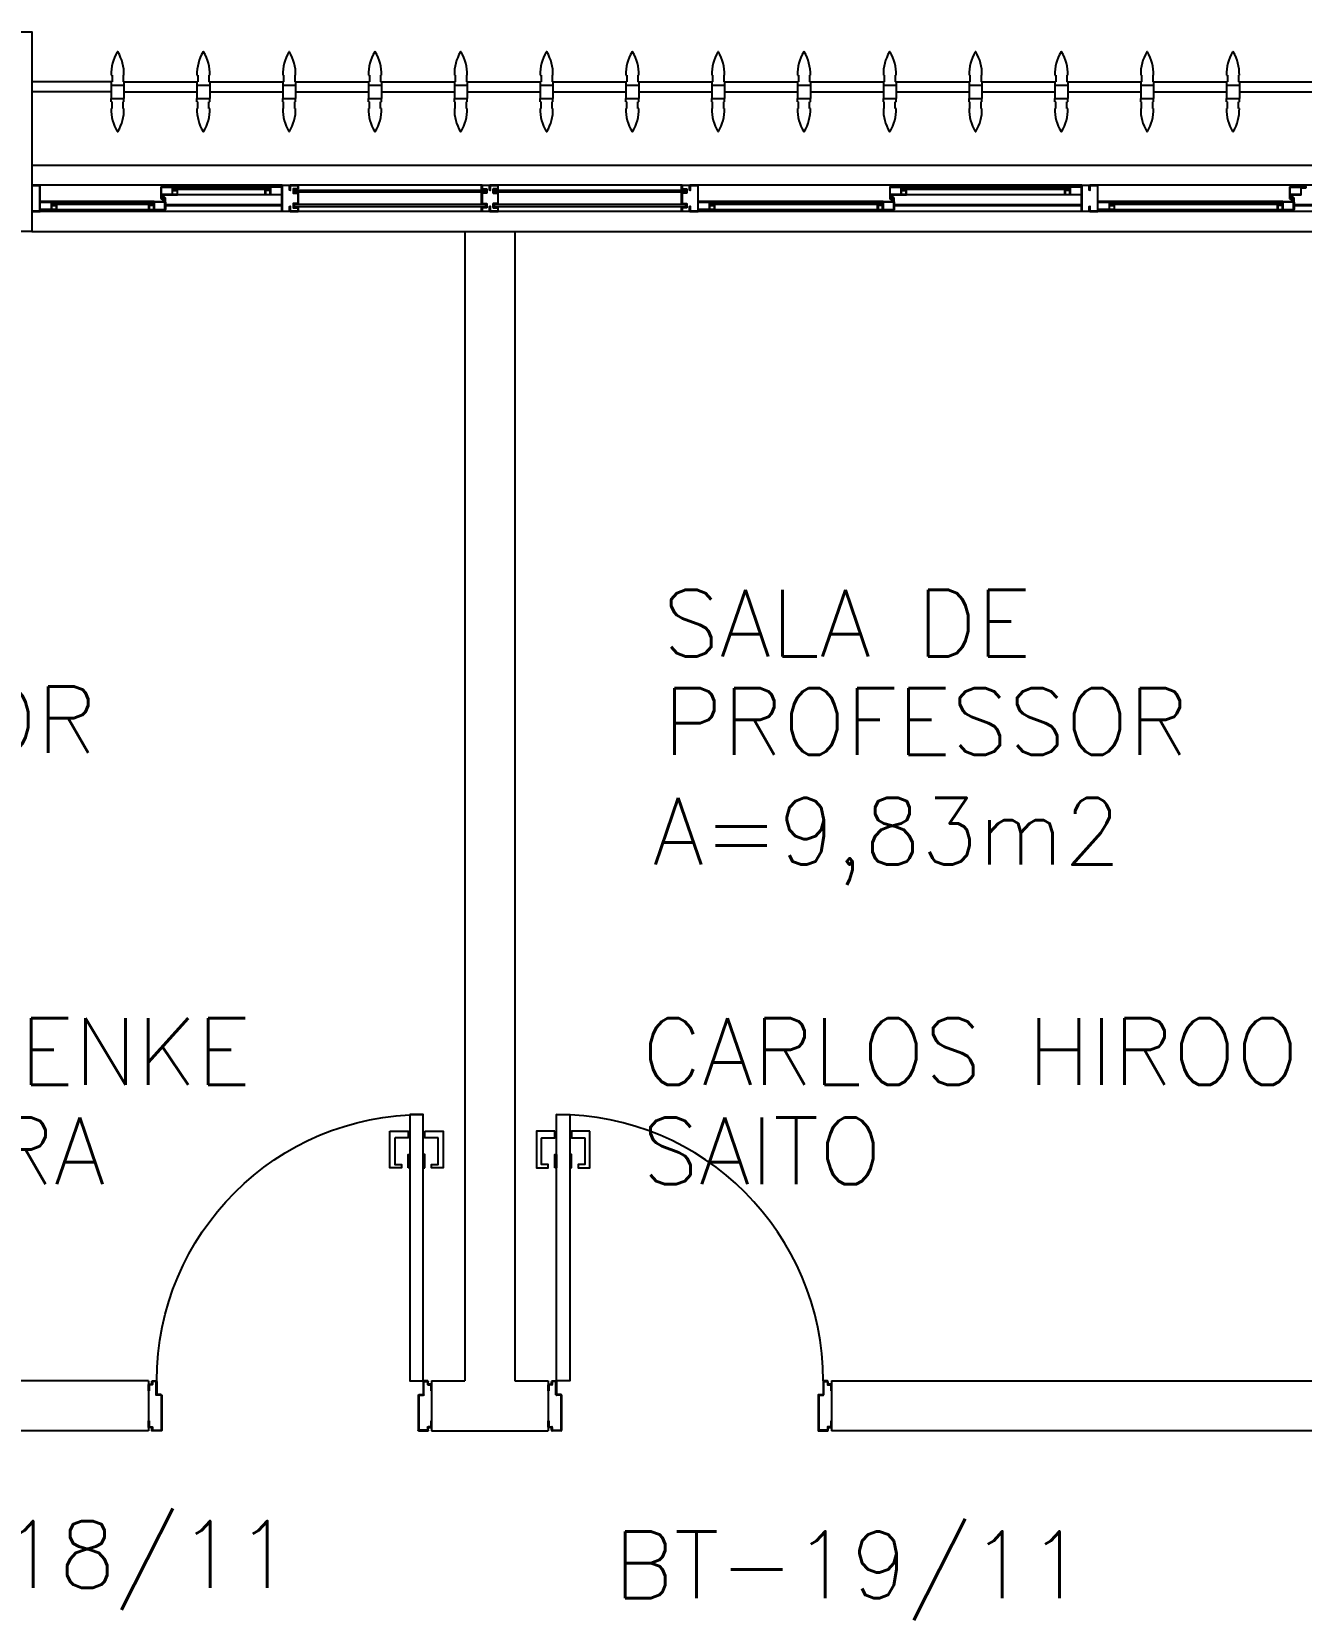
# Model space of a CAD drawing. Header units: millimetres. Extents: x 2128 to 2646, y 1972 to 2207.
# Drawn here: x 2390.661 to 2394.471, y 2021.197 to 2025.965 of the extents above; entities that cross this region are included whole.
import ezdxf

# ---------------------------------------------------------------- set-up
doc = ezdxf.new("R2010")
doc.units = ezdxf.units.MM
for name, color, linetype in [('AR-ALV', 2, 'Continuous'), ('AR-ESQ', 1, 'Continuous'), ('AR-ESTC', 3, 'Continuous'), ('AR-PEITORIL', 1, 'Continuous'), ('AR-PORTA', 1, 'Continuous'), ('BR-PAINEL', 1, 'Continuous'), ('BR-SUPORTE', 1, 'Continuous'), ('DT-ESQ-BAGUETE-C', 1, 'Continuous'), ('DT-ESQ-BAGUETE-V', 1, 'Continuous'), ('DT-ESQ-CHAPA DOBRADA-V', 1, 'Continuous'), ('DT-ESQ-MARCO-V', 1, 'Continuous'), ('DT-ESQ-PERFIL CADEIRA-C', 2, 'Continuous'), ('DT-ESQ-PERFIL CADEIRA-V', 2, 'Continuous'), ('DT-ESQ-PERFIL U SIMPLES-C', 2, 'Continuous'), ('DT-ESQ-PERFIL U-C', 2, 'Continuous'), ('DT-ESQ-PERFIL U-V', 1, 'Continuous'), ('DT-ESQ-VIDRO-C', 2, 'Continuous'), ('DT-ESQ-VIDRO-V', 71, 'Continuous'), ('DT-TXTMOD', 1, 'Continuous'), ('ENDEREÇO', 2, 'Continuous'), ('maçaneta', 1, 'Continuous'), ('mov', 1, 'Continuous'), ('PM-PERFIL U-C', 2, 'Continuous'), ('pm1', 2, 'Continuous'), ('TEXTO', 2, 'Continuous'), ('Área', 2, 'Continuous')]:
    doc.layers.add(name, color=color, linetype=linetype)
doc.styles.add('S10', font='simplex.shx', dxfattribs={"height": 0.1})
doc.styles.add('UNB-100', font='simplex.shx', dxfattribs={"height": 0.2})
doc.styles.add('UNB1-100', font='simplex.shx', dxfattribs={"height": 0.2})

# ---------------------------------------------------------------- blocks, each defined once
blk = doc.blocks.new('EF35-P')
at = {"layer": 'DT-ESQ-BAGUETE-C', "ltscale": 0.1}
for points in [[(1.41, -0.08), (1.3965, -0.08), (1.3965, -0.0785), (1.4095, -0.0785, 0.414214), (1.41, -0.078), (1.41, -0.067, 0.414214), (1.4095, -0.0665), (1.3965, -0.0665), (1.3965, -0.065), (1.41, -0.065, -0.414214), (1.4115, -0.0665), (1.4115, -0.0785, -0.414214)], [(1.9015, -0.08), (1.915, -0.08), (1.915, -0.0785), (1.902, -0.0785, -0.414214), (1.9015, -0.078), (1.9015, -0.067, -0.414214), (1.902, -0.0665), (1.915, -0.0665), (1.915, -0.065), (1.9015, -0.065, 0.414214), (1.9, -0.0665), (1.9, -0.0785, 0.414214)], [(2.61, -0.08), (2.5965, -0.08), (2.5965, -0.0785), (2.6095, -0.0785, 0.414214), (2.61, -0.078), (2.61, -0.067, 0.414214), (2.6095, -0.0665), (2.5965, -0.0665), (2.5965, -0.065), (2.61, -0.065, -0.414214), (2.6115, -0.0665), (2.6115, -0.0785, -0.414214)], [(3.1015, -0.08), (3.115, -0.08), (3.115, -0.0785), (3.102, -0.0785, -0.414214), (3.1015, -0.078), (3.1015, -0.067, -0.414214), (3.102, -0.0665), (3.115, -0.0665), (3.115, -0.065), (3.1015, -0.065, 0.414214), (3.1, -0.0665), (3.1, -0.0785, 0.414214)], [(4.7975, -0.08), (4.784, -0.08), (4.784, -0.0785), (4.797, -0.0785, 0.414214), (4.7975, -0.078), (4.7975, -0.067, 0.414214), (4.797, -0.0665), (4.784, -0.0665), (4.784, -0.065), (4.7975, -0.065, -0.414214), (4.799, -0.0665), (4.799, -0.0785, -0.414214)], [(5.0765, -0.08), (5.09, -0.08), (5.09, -0.0785), (5.077, -0.0785, -0.414214), (5.0765, -0.078), (5.0765, -0.067, -0.414214), (5.077, -0.0665), (5.09, -0.0665), (5.09, -0.065), (5.0765, -0.065, 0.414214), (5.075, -0.0665), (5.075, -0.0785, 0.414214)], [(2.0485, -0.125), (2.035, -0.125), (2.035, -0.1235), (2.048, -0.1235, 0.414214), (2.0485, -0.123), (2.0485, -0.112, 0.414214), (2.048, -0.1115), (2.035, -0.1115), (2.035, -0.11), (2.0485, -0.11, -0.414214), (2.05, -0.1115), (2.05, -0.1235, -0.414214)], [(2.5265, -0.125), (2.54, -0.125), (2.54, -0.1235), (2.527, -0.1235, -0.414214), (2.5265, -0.123), (2.5265, -0.112, -0.414214), (2.527, -0.1115), (2.54, -0.1115), (2.54, -0.11), (2.5265, -0.11, 0.414214), (2.525, -0.1115), (2.525, -0.1235, 0.414214)], [(4.4485, -0.125), (4.435, -0.125), (4.435, -0.1235), (4.448, -0.1235, 0.414214), (4.4485, -0.123), (4.4485, -0.112, 0.414214), (4.448, -0.1115), (4.435, -0.1115), (4.435, -0.11), (4.4485, -0.11, -0.414214), (4.45, -0.1115), (4.45, -0.1235, -0.414214)], [(4.714, -0.125), (4.7275, -0.125), (4.7275, -0.1235), (4.7145, -0.1235, -0.414214), (4.714, -0.123), (4.714, -0.112, -0.414214), (4.7145, -0.1115), (4.7275, -0.1115), (4.7275, -0.11), (4.714, -0.11, 0.414214), (4.7125, -0.1115), (4.7125, -0.1235, 0.414214)]]:
    blk.add_lwpolyline(points, format="xyb", close=True, dxfattribs=at)
at = {"layer": 'DT-ESQ-BAGUETE-V', "ltscale": 0.1}
for p, q in [((1.41, -0.065), (1.9015, -0.065)), ((2.61, -0.065), (3.1015, -0.065)), ((4.7975, -0.065), (5.0765, -0.065)), ((2.0485, -0.11), (2.5265, -0.11)), ((4.4485, -0.11), (4.714, -0.11))]:
    blk.add_line(p, q, dxfattribs=at)
at = {"layer": 'DT-ESQ-CHAPA DOBRADA-V', "ltscale": 0.1}
for p, q in [((0.8, -0.077), (1.3615, -0.077)), ((0.8, -0.08), (1.3615, -0.08)), ((2, -0.077), (2.5615, -0.077)), ((2, -0.08), (2.5615, -0.08)), ((4.4, -0.077), (4.749, -0.077)), ((4.4, -0.08), (4.749, -0.08))]:
    blk.add_line(p, q, dxfattribs=at)
at = {"layer": 'DT-ESQ-MARCO-V', "ltscale": 0.1}
for p, q in [((3.1985, -0.06), (3.7515, -0.06)), ((3.7985, -0.06), (4.3515, -0.06)), ((3.1985, -0.14), (3.7515, -0.14)), ((3.7985, -0.14), (4.3515, -0.14))]:
    blk.add_line(p, q, dxfattribs=at)
at = {"layer": 'DT-ESQ-PERFIL CADEIRA-C', "ltscale": 0.1}
for p, q in [((1.3635, -0.0885), (1.41, -0.0885)), ((1.95, -0.0885), (1.9015, -0.0885)), ((2.5635, -0.0885), (2.61, -0.0885)), ((3.15, -0.0885), (3.1015, -0.0885)), ((4.751, -0.0885), (4.7975, -0.0885)), ((5.125, -0.0885), (5.0765, -0.0885)), ((1.373, -0.1335), (1.3265, -0.1335)), ((2, -0.1335), (2.0485, -0.1335)), ((2.573, -0.1335), (2.5265, -0.1335)), ((4.4, -0.1335), (4.4485, -0.1335)), ((4.7605, -0.1335), (4.714, -0.1335))]:
    blk.add_line(p, q, dxfattribs=at)
for points in [[(1.41, -0.087, -1), (1.41, -0.09), (1.3635, -0.09, -0.414214), (1.3615, -0.088), (1.3615, -0.067, -0.414214), (1.3635, -0.065), (1.395, -0.065, -0.414214), (1.3965, -0.0665), (1.3965, -0.087)], [(1.3965, -0.0885, -0.198913), (1.3954, -0.0881, -0.198913), (1.395, -0.087), (1.395, -0.067, 0.414214), (1.3945, -0.0665), (1.3635, -0.0665, 0.414214), (1.363, -0.067), (1.363, -0.088, 0.414214), (1.3635, -0.0885)], [(1.9015, -0.09), (1.95, -0.09), (1.95, -0.0885), (1.915, -0.0885, 0.198912), (1.9161, -0.0881, 0.198913), (1.9165, -0.087), (1.9165, -0.067, -0.414214), (1.917, -0.0665), (1.95, -0.0665), (1.95, -0.065), (1.9165, -0.065, 0.414214), (1.915, -0.0665), (1.915, -0.0785), (1.915, -0.08), (1.915, -0.087), (1.9015, -0.087, 1)], [(2.61, -0.087, -1), (2.61, -0.09), (2.5635, -0.09, -0.414214), (2.5615, -0.088), (2.5615, -0.067, -0.414214), (2.5635, -0.065), (2.595, -0.065, -0.414214), (2.5965, -0.0665), (2.5965, -0.087)], [(2.5965, -0.0885, -0.198913), (2.5954, -0.0881, -0.198913), (2.595, -0.087), (2.595, -0.067, 0.414214), (2.5945, -0.0665), (2.5635, -0.0665, 0.414214), (2.563, -0.067), (2.563, -0.088, 0.414214), (2.5635, -0.0885)], [(3.1015, -0.09), (3.15, -0.09), (3.15, -0.0885), (3.115, -0.0885, 0.198912), (3.1161, -0.0881, 0.198913), (3.1165, -0.087), (3.1165, -0.067, -0.414214), (3.117, -0.0665), (3.15, -0.0665), (3.15, -0.065), (3.1165, -0.065, 0.414214), (3.115, -0.0665), (3.115, -0.0785), (3.115, -0.08), (3.115, -0.087), (3.1015, -0.087, 1)], [(4.7975, -0.087, -1), (4.7975, -0.09), (4.751, -0.09, -0.414214), (4.749, -0.088), (4.749, -0.067, -0.414214), (4.751, -0.065), (4.7825, -0.065, -0.414214), (4.784, -0.0665), (4.784, -0.087)], [(4.784, -0.0885, -0.198913), (4.7829, -0.0881, -0.198913), (4.7825, -0.087), (4.7825, -0.067, 0.414214), (4.782, -0.0665), (4.751, -0.0665, 0.414214), (4.7505, -0.067), (4.7505, -0.088, 0.414214), (4.751, -0.0885)], [(5.0765, -0.09), (5.125, -0.09), (5.125, -0.0885), (5.09, -0.0885, 0.198912), (5.0911, -0.0881, 0.198913), (5.0915, -0.087), (5.0915, -0.067, -0.414214), (5.092, -0.0665), (5.125, -0.0665), (5.125, -0.065), (5.0915, -0.065, 0.414214), (5.09, -0.0665), (5.09, -0.0785), (5.09, -0.08), (5.09, -0.087), (5.0765, -0.087, 1)], [(1.3265, -0.132, 1), (1.3265, -0.135), (1.373, -0.135, 0.414214), (1.375, -0.133), (1.375, -0.112, 0.414214), (1.373, -0.11), (1.3415, -0.11, 0.414214), (1.34, -0.1115), (1.34, -0.132)], [(1.34, -0.1335, 0.198913), (1.3411, -0.1331, 0.198913), (1.3415, -0.132), (1.3415, -0.112, -0.414214), (1.342, -0.1115), (1.373, -0.1115, -0.414214), (1.3735, -0.112), (1.3735, -0.133, -0.414214), (1.373, -0.1335)], [(2.0485, -0.135), (2, -0.135), (2, -0.1335), (2.035, -0.1335, -0.198912), (2.0339, -0.1331, -0.198913), (2.0335, -0.132), (2.0335, -0.112, 0.414214), (2.033, -0.1115), (2, -0.1115), (2, -0.11), (2.0335, -0.11, -0.414214), (2.035, -0.1115), (2.035, -0.1235), (2.035, -0.125), (2.035, -0.132), (2.0485, -0.132, -1)], [(2.5265, -0.132, 1), (2.5265, -0.135), (2.573, -0.135, 0.414214), (2.575, -0.133), (2.575, -0.112, 0.414214), (2.573, -0.11), (2.5415, -0.11, 0.414214), (2.54, -0.1115), (2.54, -0.132)], [(2.54, -0.1335, 0.198913), (2.5411, -0.1331, 0.198913), (2.5415, -0.132), (2.5415, -0.112, -0.414214), (2.542, -0.1115), (2.573, -0.1115, -0.414214), (2.5735, -0.112), (2.5735, -0.133, -0.414214), (2.573, -0.1335)], [(4.4485, -0.135), (4.4, -0.135), (4.4, -0.1335), (4.435, -0.1335, -0.198912), (4.4339, -0.1331, -0.198913), (4.4335, -0.132), (4.4335, -0.112, 0.414214), (4.433, -0.1115), (4.4, -0.1115), (4.4, -0.11), (4.4335, -0.11, -0.414214), (4.435, -0.1115), (4.435, -0.1235), (4.435, -0.125), (4.435, -0.132), (4.4485, -0.132, -1)], [(4.714, -0.132, 1), (4.714, -0.135), (4.7605, -0.135, 0.414214), (4.7625, -0.133), (4.7625, -0.112, 0.414214), (4.7605, -0.11), (4.729, -0.11, 0.414214), (4.7275, -0.1115), (4.7275, -0.132)], [(4.7275, -0.1335, 0.198913), (4.7286, -0.1331, 0.198913), (4.729, -0.132), (4.729, -0.112, -0.414214), (4.7295, -0.1115), (4.7605, -0.1115, -0.414214), (4.761, -0.112), (4.761, -0.133, -0.414214), (4.7605, -0.1335)]]:
    blk.add_lwpolyline(points, format="xyb", close=True, dxfattribs=at)
at = {"layer": 'DT-ESQ-PERFIL CADEIRA-V', "ltscale": 0.1}
for p, q in [((1.395, -0.09), (1.9015, -0.09)), ((2.595, -0.09), (3.1015, -0.09)), ((4.7825, -0.09), (5.0765, -0.09)), ((2.0485, -0.135), (2.5265, -0.135)), ((4.4485, -0.135), (4.714, -0.135))]:
    blk.add_line(p, q, dxfattribs=at)
at = {"layer": 'DT-ESQ-PERFIL U SIMPLES-C', "ltscale": 0.1}
for points in [[(1.3635, -0.102), (1.3715, -0.102), (1.3715, -0.1005), (1.3635, -0.1005, -0.414214), (1.363, -0.1), (1.363, -0.092, -0.414214), (1.3635, -0.0915), (1.3715, -0.0915), (1.3715, -0.09), (1.3635, -0.09, 0.414214), (1.3615, -0.092), (1.3615, -0.1, 0.414214)], [(2.5635, -0.102), (2.5715, -0.102), (2.5715, -0.1005), (2.5635, -0.1005, -0.414214), (2.563, -0.1), (2.563, -0.092, -0.414214), (2.5635, -0.0915), (2.5715, -0.0915), (2.5715, -0.09), (2.5635, -0.09, 0.414214), (2.5615, -0.092), (2.5615, -0.1, 0.414214)], [(4.751, -0.102), (4.759, -0.102), (4.759, -0.1005), (4.751, -0.1005, -0.414214), (4.7505, -0.1), (4.7505, -0.092, -0.414214), (4.751, -0.0915), (4.759, -0.0915), (4.759, -0.09), (4.751, -0.09, 0.414214), (4.749, -0.092), (4.749, -0.1, 0.414214)], [(1.373, -0.098), (1.365, -0.098), (1.365, -0.0995), (1.373, -0.0995, -0.414214), (1.3735, -0.1), (1.3735, -0.108, -0.414214), (1.373, -0.1085), (1.365, -0.1085), (1.365, -0.11), (1.373, -0.11, 0.414214), (1.375, -0.108), (1.375, -0.1, 0.414214)], [(2.573, -0.098), (2.565, -0.098), (2.565, -0.0995), (2.573, -0.0995, -0.414214), (2.5735, -0.1), (2.5735, -0.108, -0.414214), (2.573, -0.1085), (2.565, -0.1085), (2.565, -0.11), (2.573, -0.11, 0.414214), (2.575, -0.108), (2.575, -0.1, 0.414214)], [(4.7605, -0.098), (4.7525, -0.098), (4.7525, -0.0995), (4.7605, -0.0995, -0.414214), (4.761, -0.1), (4.761, -0.108, -0.414214), (4.7605, -0.1085), (4.7525, -0.1085), (4.7525, -0.11), (4.7605, -0.11, 0.414214), (4.7625, -0.108), (4.7625, -0.1, 0.414214)]]:
    blk.add_lwpolyline(points, format="xyb", close=True, dxfattribs=at)
at = {"layer": 'DT-ESQ-PERFIL U-C', "ltscale": 0.1}
for points in [[(1.975, -0.0615, 0.414214), (1.9735, -0.06), (1.9515, -0.06, 0.414214), (1.95, -0.0615), (1.95, -0.1385, 0.414214), (1.9515, -0.14), (1.9735, -0.14, 0.414214), (1.975, -0.1385), (1.975, -0.125), (1.9735, -0.125), (1.9735, -0.138, -0.414214), (1.973, -0.1385), (1.952, -0.1385, -0.414214), (1.9515, -0.138), (1.9515, -0.062, -0.414214), (1.952, -0.0615), (1.973, -0.0615, -0.414214), (1.9735, -0.062), (1.9735, -0.075), (1.975, -0.075)], [(1.975, -0.0615, -0.414214), (1.9765, -0.06), (1.9985, -0.06, -0.414214), (2, -0.0615), (2, -0.1385, -0.414214), (1.9985, -0.14), (1.9765, -0.14, -0.414214), (1.975, -0.1385), (1.975, -0.125), (1.9765, -0.125), (1.9765, -0.138, 0.414214), (1.977, -0.1385), (1.998, -0.1385, 0.414214), (1.9985, -0.138), (1.9985, -0.062, 0.414214), (1.998, -0.0615), (1.977, -0.0615, 0.414214), (1.9765, -0.062), (1.9765, -0.075), (1.975, -0.075)], [(3.175, -0.0615, 0.414214), (3.1735, -0.06), (3.1515, -0.06, 0.414214), (3.15, -0.0615), (3.15, -0.1385, 0.414214), (3.1515, -0.14), (3.1735, -0.14, 0.414214), (3.175, -0.1385), (3.175, -0.125), (3.1735, -0.125), (3.1735, -0.138, -0.414214), (3.173, -0.1385), (3.152, -0.1385, -0.414214), (3.1515, -0.138), (3.1515, -0.062, -0.414214), (3.152, -0.0615), (3.173, -0.0615, -0.414214), (3.1735, -0.062), (3.1735, -0.075), (3.175, -0.075)], [(3.2, -0.1285), (3.2, -0.1385, -0.414214), (3.1985, -0.14), (3.1765, -0.14, -0.414214), (3.175, -0.1385), (3.175, -0.125), (3.1765, -0.125), (3.1765, -0.138, 0.414214), (3.177, -0.1385), (3.198, -0.1385, 0.414214), (3.1985, -0.138), (3.1985, -0.1285), (3.1855, -0.1285, -0.414214), (3.184, -0.127), (3.184, -0.117, -0.414214), (3.1855, -0.1155), (3.1985, -0.1155), (3.1985, -0.0845), (3.1855, -0.0845, -0.414214), (3.184, -0.083), (3.184, -0.073, -0.414214), (3.1855, -0.0715), (3.1985, -0.0715), (3.1985, -0.062, 0.414214), (3.198, -0.0615), (3.177, -0.0615, 0.414214), (3.1765, -0.062), (3.1765, -0.075), (3.175, -0.075), (3.175, -0.0615, -0.414214), (3.1765, -0.06), (3.1985, -0.06, -0.414214), (3.2, -0.0615), (3.2, -0.0715, -0.414214), (3.1985, -0.073), (3.1855, -0.073), (3.1855, -0.083), (3.1985, -0.083), (3.1985, -0.083, -0.414214), (3.2, -0.0845), (3.2, -0.1155, -0.414214), (3.1985, -0.117), (3.1985, -0.117), (3.1855, -0.117), (3.1855, -0.127), (3.1985, -0.127, -0.414214)], [(3.75, -0.1285), (3.75, -0.1385, 0.414214), (3.7515, -0.14), (3.7735, -0.14, 0.414214), (3.775, -0.1385), (3.775, -0.125), (3.7735, -0.125), (3.7735, -0.138, -0.414214), (3.773, -0.1385), (3.752, -0.1385, -0.414214), (3.7515, -0.138), (3.7515, -0.1285), (3.7645, -0.1285, 0.414214), (3.766, -0.127), (3.766, -0.117, 0.414214), (3.7645, -0.1155), (3.7515, -0.1155), (3.7515, -0.0845), (3.7645, -0.0845, 0.414214), (3.766, -0.083), (3.766, -0.073, 0.414214), (3.7645, -0.0715), (3.7515, -0.0715), (3.7515, -0.062, -0.414214), (3.752, -0.0615), (3.773, -0.0615, -0.414214), (3.7735, -0.062), (3.7735, -0.075), (3.775, -0.075), (3.775, -0.0615, 0.414214), (3.7735, -0.06), (3.7515, -0.06, 0.414214), (3.75, -0.0615), (3.75, -0.0715, 0.414214), (3.7515, -0.073), (3.7645, -0.073), (3.7645, -0.083), (3.7515, -0.083), (3.7515, -0.083, 0.414214), (3.75, -0.0845), (3.75, -0.1155, 0.414214), (3.7515, -0.117), (3.7515, -0.117), (3.7645, -0.117), (3.7645, -0.127), (3.7515, -0.127, 0.414214)], [(3.8, -0.1285), (3.8, -0.1385, -0.414214), (3.7985, -0.14), (3.7765, -0.14, -0.414214), (3.775, -0.1385), (3.775, -0.125), (3.7765, -0.125), (3.7765, -0.138, 0.414214), (3.777, -0.1385), (3.798, -0.1385, 0.414214), (3.7985, -0.138), (3.7985, -0.1285), (3.7855, -0.1285, -0.414214), (3.784, -0.127), (3.784, -0.117, -0.414214), (3.7855, -0.1155), (3.7985, -0.1155), (3.7985, -0.0845), (3.7855, -0.0845, -0.414214), (3.784, -0.083), (3.784, -0.073, -0.414214), (3.7855, -0.0715), (3.7985, -0.0715), (3.7985, -0.062, 0.414214), (3.798, -0.0615), (3.777, -0.0615, 0.414214), (3.7765, -0.062), (3.7765, -0.075), (3.775, -0.075), (3.775, -0.0615, -0.414214), (3.7765, -0.06), (3.7985, -0.06, -0.414214), (3.8, -0.0615), (3.8, -0.0715, -0.414214), (3.7985, -0.073), (3.7855, -0.073), (3.7855, -0.083), (3.7985, -0.083), (3.7985, -0.083, -0.414214), (3.8, -0.0845), (3.8, -0.1155, -0.414214), (3.7985, -0.117), (3.7985, -0.117), (3.7855, -0.117), (3.7855, -0.127), (3.7985, -0.127, -0.414214)], [(4.35, -0.1285), (4.35, -0.1385, 0.414214), (4.3515, -0.14), (4.3735, -0.14, 0.414214), (4.375, -0.1385), (4.375, -0.125), (4.3735, -0.125), (4.3735, -0.138, -0.414214), (4.373, -0.1385), (4.352, -0.1385, -0.414214), (4.3515, -0.138), (4.3515, -0.1285), (4.3645, -0.1285, 0.414214), (4.366, -0.127), (4.366, -0.117, 0.414214), (4.3645, -0.1155), (4.3515, -0.1155), (4.3515, -0.0845), (4.3645, -0.0845, 0.414214), (4.366, -0.083), (4.366, -0.073, 0.414214), (4.3645, -0.0715), (4.3515, -0.0715), (4.3515, -0.062, -0.414214), (4.352, -0.0615), (4.373, -0.0615, -0.414214), (4.3735, -0.062), (4.3735, -0.075), (4.375, -0.075), (4.375, -0.0615, 0.414214), (4.3735, -0.06), (4.3515, -0.06, 0.414214), (4.35, -0.0615), (4.35, -0.0715, 0.414214), (4.3515, -0.073), (4.3645, -0.073), (4.3645, -0.083), (4.3515, -0.083), (4.3515, -0.083, 0.414214), (4.35, -0.0845), (4.35, -0.1155, 0.414214), (4.3515, -0.117), (4.3515, -0.117), (4.3645, -0.117), (4.3645, -0.127), (4.3515, -0.127, 0.414214)], [(4.375, -0.0615, -0.414214), (4.3765, -0.06), (4.3985, -0.06, -0.414214), (4.4, -0.0615), (4.4, -0.1385, -0.414214), (4.3985, -0.14), (4.3765, -0.14, -0.414214), (4.375, -0.1385), (4.375, -0.125), (4.3765, -0.125), (4.3765, -0.138, 0.414214), (4.377, -0.1385), (4.398, -0.1385, 0.414214), (4.3985, -0.138), (4.3985, -0.062, 0.414214), (4.398, -0.0615), (4.377, -0.0615, 0.414214), (4.3765, -0.062), (4.3765, -0.075), (4.375, -0.075)], [(5.15, -0.0615, 0.414214), (5.1485, -0.06), (5.1265, -0.06, 0.414214), (5.125, -0.0615), (5.125, -0.1385, 0.414214), (5.1265, -0.14), (5.1485, -0.14, 0.414214), (5.15, -0.1385), (5.15, -0.125), (5.1485, -0.125), (5.1485, -0.138, -0.414214), (5.148, -0.1385), (5.127, -0.1385, -0.414214), (5.1265, -0.138), (5.1265, -0.062, -0.414214), (5.127, -0.0615), (5.148, -0.0615, -0.414214), (5.1485, -0.062), (5.1485, -0.075), (5.15, -0.075)]]:
    blk.add_lwpolyline(points, format="xyb", close=True, dxfattribs=at)
at = {"layer": 'DT-ESQ-PERFIL U-V', "ltscale": 0.1}
for p, q in [((0.7985, -0.06), (1.9515, -0.06)), ((1.9985, -0.06), (3.1515, -0.06)), ((4.3985, -0.06), (5.1265, -0.06)), ((0.7985, -0.14), (1.9515, -0.14)), ((1.9985, -0.14), (3.1515, -0.14)), ((4.3985, -0.14), (5.1265, -0.14))]:
    blk.add_line(p, q, dxfattribs=at)
at = {"layer": 'DT-ESQ-VIDRO-C', "ltscale": 0.1}
for points in [[(1.9125, -0.085), (1.9125, -0.082), (1.399, -0.082), (1.399, -0.085)], [(3.1125, -0.085), (3.1125, -0.082), (2.599, -0.082), (2.599, -0.085)], [(3.7625, -0.081), (3.7625, -0.075), (3.1875, -0.075), (3.1875, -0.081)], [(4.3625, -0.081), (4.3625, -0.075), (3.7875, -0.075), (3.7875, -0.081)], [(5.0875, -0.085), (5.0875, -0.082), (4.7865, -0.082), (4.7865, -0.085)], [(2.038, -0.13), (2.038, -0.127), (2.537, -0.127), (2.537, -0.13)], [(4.438, -0.13), (4.438, -0.127), (4.7245, -0.127), (4.7245, -0.13)]]:
    blk.add_lwpolyline(points, close=True, dxfattribs=at)
at = {"layer": 'DT-ESQ-VIDRO-V', "ltscale": 0.1}
for points in [[(3.7625, -0.119), (3.7625, -0.125), (3.1875, -0.125), (3.1875, -0.119)], [(4.3625, -0.119), (4.3625, -0.125), (3.7875, -0.125), (3.7875, -0.119)]]:
    blk.add_lwpolyline(points, close=True, dxfattribs=at)
at = {"layer": 'DT-TXTMOD', "ltscale": 0.1, "style": 'S10', "flags": 3}
for tag, p in [('M01', (0.025, -0.28)), ('M02', (0.3253, -0.28)), ('M03', (0.627, -0.28)), ('M04', (0.9288, -0.28)), ('M05', (1.2306, -0.28)), ('M06', (1.5323, -0.28)), ('M07', (1.8341, -0.28)), ('M08', (2.1359, -0.28)), ('M09', (2.4376, -0.28)), ('M10', (2.7394, -0.28)), ('M11', (3.0412, -0.28)), ('M12', (3.3429, -0.28)), ('M13', (3.6447, -0.28)), ('M14', (3.9464, -0.28)), ('M15', (4.2482, -0.28)), ('M16', (4.55, -0.28)), ('M17', (4.8517, -0.28))]:
    blk.add_attdef(tag, p, '', height=0.1, dxfattribs=at)
blk = doc.blocks.new('PM3')
at = {"layer": 'maçaneta'}
for points in [[(0.02, 0.825), (-0.035, 0.825), (-0.035, 0.715), (0, 0.715), (0, 0.725), (-0.02, 0.725), (-0.02, 0.8035, -0.414214), (-0.0185, 0.805), (0.02, 0.805)], [(0.125, 0.825), (0.07, 0.825), (0.07, 0.805), (0.1085, 0.805, -0.414214), (0.11, 0.8035), (0.11, 0.725), (0.09, 0.725), (0.09, 0.715), (0.125, 0.715)]]:
    blk.add_lwpolyline(points, format="xyb", close=True, dxfattribs=at)
for points in [[(0.02, 0.715), (0.02, 0.755), (0.025, 0.755), (0.025, 0.715)], [(0.07, 0.715), (0.07, 0.755), (0.065, 0.755), (0.065, 0.715)]]:
    blk.add_lwpolyline(points, close=True, dxfattribs=at)
at = {"layer": 'mov'}
blk.add_arc((0.025, 0.075), 0.8, 0, 90, dxfattribs=at)
at = {"layer": 'PM-PERFIL U-C'}
for p, q in [((0, 0.045), (0, 0.0635)), ((0.0015, 0.065), (0.01, 0.065)), ((0.002, 0.063), (0.002, 0.045)), ((0.0105, 0.063), (0.002, 0.063)), ((0.01, 0.065), (0.01, 0.0735)), ((0.0115, 0.075), (0.0235, 0.075)), ((0.012, 0.073), (0.012, 0.0645)), ((0.023, 0.073), (0.012, 0.073)), ((0.023, 0.0335), (0.023, 0.073)), ((0.025, 0.0735), (0.025, 0.034)), ((0.825, 0.0735), (0.825, 0.034)), ((0.8385, 0.075), (0.8265, 0.075)), ((0.827, 0.073), (0.838, 0.073)), ((0.827, 0.0335), (0.827, 0.073)), ((0.838, 0.073), (0.838, 0.0645)), ((0.8395, 0.063), (0.848, 0.063)), ((0.84, 0.065), (0.84, 0.0735)), ((0.8485, 0.065), (0.84, 0.065)), ((0.848, 0.063), (0.848, 0.045)), ((0.85, 0.045), (0.85, 0.0635)), ((0.002, 0.045), (0, 0.045)), ((0.038, 0.032), (0.0245, 0.032)), ((0.0385, 0.034), (0.025, 0.034)), ((0.038, 0.032), (0.038, -0.073)), ((0.04, 0.0325), (0.04, -0.0735)), ((0.81, 0.0325), (0.81, -0.0735)), ((0.8115, 0.034), (0.825, 0.034)), ((0.812, 0.032), (0.8255, 0.032)), ((0.812, 0.032), (0.812, -0.073)), ((0.848, 0.045), (0.85, 0.045)), ((0, -0.045), (0.002, -0.045)), ((0, -0.0635), (0, -0.045)), ((0.002, -0.045), (0.002, -0.063)), ((0.85, -0.045), (0.848, -0.045)), ((0.848, -0.045), (0.848, -0.063)), ((0.85, -0.0635), (0.85, -0.045)), ((0.01, -0.065), (0.0015, -0.065)), ((0.002, -0.063), (0.0105, -0.063)), ((0.01, -0.0735), (0.01, -0.065)), ((0.0385, -0.075), (0.0115, -0.075)), ((0.012, -0.0645), (0.012, -0.073)), ((0.012, -0.073), (0.038, -0.073)), ((0.8115, -0.075), (0.8385, -0.075)), ((0.838, -0.073), (0.812, -0.073)), ((0.838, -0.0645), (0.838, -0.073)), ((0.848, -0.063), (0.8395, -0.063)), ((0.84, -0.0735), (0.84, -0.065)), ((0.84, -0.065), (0.8485, -0.065))]:
    blk.add_line(p, q, dxfattribs=at)
for centre, start, end in [((0.0015, 0.0635), 90, 180), ((0.0115, 0.0735), 90, 180), ((0.0105, 0.0645), 270, 0), ((0.0235, 0.0735), 360, 90), ((0.8265, 0.0735), 90, 180), ((0.8395, 0.0645), 180, 270), ((0.8385, 0.0735), 0, 90), ((0.8485, 0.0635), 0, 90), ((0.0245, 0.0335), 180, 270), ((0.0385, 0.0325), 0, 90), ((0.8115, 0.0325), 90, 180), ((0.8255, 0.0335), 270, 0), ((0.0015, -0.0635), 180, 270), ((0.0115, -0.0735), 180, 270), ((0.0105, -0.0645), 0, 90), ((0.0385, -0.0735), 269.9386, 0), ((0.8115, -0.0735), 180, 270.0614), ((0.8395, -0.0645), 90, 180), ((0.8385, -0.0735), 270, 0), ((0.8485, -0.0635), 270, 0)]:
    blk.add_arc(centre, 0.0015, start, end, dxfattribs=at)
at = {"layer": 'pm1'}
blk.add_lwpolyline([(0.065, 0.875), (0.065, 0.075), (0.025, 0.075), (0.025, 0.875)], close=True, dxfattribs=at)

msp = doc.modelspace()

# ---------------------------------------------------------------- linework, layer by layer
at = {"layer": 'AR-ALV'}
for p, q in [((2391.9615, 2025.3651), (2391.9615, 2021.9151)), ((2391.9615, 2025.3651), (2392.1115, 2025.3651)), ((2392.1115, 2025.3651), (2392.1115, 2021.9151)), ((2391.0115, 2021.9151), (2389.1115, 2021.9151)), ((2391.0115, 2021.9151), (2391.0115, 2021.7651)), ((2391.8615, 2021.9151), (2391.8615, 2021.7651)), ((2391.8615, 2021.9151), (2391.9615, 2021.9151)), ((2392.1115, 2021.9151), (2392.2115, 2021.9151)), ((2392.2115, 2021.9151), (2392.2115, 2021.7651)), ((2393.0615, 2021.9151), (2394.9615, 2021.9151)), ((2393.0615, 2021.9151), (2393.0615, 2021.7651)), ((2391.0115, 2021.7651), (2387.6616, 2021.7651)), ((2391.8615, 2021.7651), (2392.2115, 2021.7651)), ((2397.0115, 2021.7651), (2393.0615, 2021.7651))]:
    msp.add_line(p, q, dxfattribs=at)
at = {"layer": 'AR-ESTC'}
msp.add_lwpolyline([(2390.6615, 2025.3651), (2390.4615, 2025.3651), (2390.4615, 2025.9651), (2390.6615, 2025.9651)], close=True, dxfattribs=at)
at = {"layer": 'AR-PEITORIL'}
for p, q in [((2390.6615, 2025.5651), (2395.8115, 2025.5651)), ((2390.6615, 2025.3651), (2395.8115, 2025.3651))]:
    msp.add_line(p, q, dxfattribs=at)
at = {"layer": 'BR-PAINEL'}
for p, q in [((2390.8998, 2025.8351), (2390.9023, 2025.8351)), ((2390.8998, 2025.8151), (2390.8998, 2025.8051)), ((2390.8998, 2025.8151), (2390.9023, 2025.8151)), ((2390.8998, 2025.8051), (2390.9382, 2025.8051)), ((2390.8998, 2025.8051), (2390.8998, 2025.7651)), ((2390.9023, 2025.8351), (2390.9023, 2025.8151)), ((2390.9357, 2025.8351), (2390.9357, 2025.8151)), ((2390.9382, 2025.8351), (2390.9357, 2025.8351)), ((2390.9382, 2025.8151), (2390.9357, 2025.8151)), ((2390.9382, 2025.8151), (2390.9382, 2025.8051)), ((2390.9382, 2025.8051), (2390.9382, 2025.7651)), ((2391.1573, 2025.8351), (2391.1598, 2025.8351)), ((2391.1573, 2025.8151), (2391.1573, 2025.8051)), ((2391.1573, 2025.8151), (2391.1598, 2025.8151)), ((2391.1573, 2025.8051), (2391.1957, 2025.8051)), ((2391.1573, 2025.8051), (2391.1573, 2025.7651)), ((2391.1598, 2025.8351), (2391.1598, 2025.8151)), ((2391.1932, 2025.8351), (2391.1932, 2025.8151)), ((2391.1957, 2025.8351), (2391.1932, 2025.8351)), ((2391.1957, 2025.8151), (2391.1932, 2025.8151)), ((2391.1957, 2025.8151), (2391.1957, 2025.8051)), ((2391.1957, 2025.8051), (2391.1957, 2025.7651)), ((2391.4148, 2025.8351), (2391.4173, 2025.8351)), ((2391.4148, 2025.8151), (2391.4148, 2025.8051)), ((2391.4148, 2025.8151), (2391.4173, 2025.8151)), ((2391.4148, 2025.8051), (2391.4532, 2025.8051)), ((2391.4148, 2025.8051), (2391.4148, 2025.7651)), ((2391.4173, 2025.8351), (2391.4173, 2025.8151)), ((2391.4507, 2025.8351), (2391.4507, 2025.8151)), ((2391.4532, 2025.8351), (2391.4507, 2025.8351)), ((2391.4532, 2025.8151), (2391.4507, 2025.8151)), ((2391.4532, 2025.8151), (2391.4532, 2025.8051)), ((2391.4532, 2025.8051), (2391.4532, 2025.7651)), ((2391.6723, 2025.8351), (2391.6748, 2025.8351)), ((2391.6723, 2025.8151), (2391.6723, 2025.8051)), ((2391.6723, 2025.8151), (2391.6748, 2025.8151)), ((2391.6723, 2025.8051), (2391.7107, 2025.8051)), ((2391.6723, 2025.8051), (2391.6723, 2025.7651)), ((2391.6748, 2025.8351), (2391.6748, 2025.8151)), ((2391.7082, 2025.8351), (2391.7082, 2025.8151)), ((2391.7107, 2025.8351), (2391.7082, 2025.8351)), ((2391.7107, 2025.8151), (2391.7082, 2025.8151)), ((2391.7107, 2025.8151), (2391.7107, 2025.8051)), ((2391.7107, 2025.8051), (2391.7107, 2025.7651)), ((2391.9298, 2025.8351), (2391.9323, 2025.8351)), ((2391.9298, 2025.8151), (2391.9298, 2025.8051)), ((2391.9298, 2025.8151), (2391.9323, 2025.8151)), ((2391.9298, 2025.8051), (2391.9682, 2025.8051)), ((2391.9298, 2025.8051), (2391.9298, 2025.7651)), ((2391.9323, 2025.8351), (2391.9323, 2025.8151)), ((2391.9657, 2025.8351), (2391.9657, 2025.8151)), ((2391.9682, 2025.8351), (2391.9657, 2025.8351)), ((2391.9682, 2025.8151), (2391.9657, 2025.8151)), ((2391.9682, 2025.8151), (2391.9682, 2025.8051)), ((2391.9682, 2025.8051), (2391.9682, 2025.7651)), ((2392.1873, 2025.8351), (2392.1898, 2025.8351)), ((2392.1873, 2025.8151), (2392.1873, 2025.8051)), ((2392.1873, 2025.8151), (2392.1898, 2025.8151)), ((2392.1873, 2025.8051), (2392.2257, 2025.8051)), ((2392.1873, 2025.8051), (2392.1873, 2025.7651)), ((2392.1898, 2025.8351), (2392.1898, 2025.8151)), ((2392.2232, 2025.8351), (2392.2232, 2025.8151)), ((2392.2257, 2025.8351), (2392.2232, 2025.8351)), ((2392.2257, 2025.8151), (2392.2232, 2025.8151)), ((2392.2257, 2025.8151), (2392.2257, 2025.8051)), ((2392.2257, 2025.8051), (2392.2257, 2025.7651)), ((2392.4448, 2025.8351), (2392.4473, 2025.8351)), ((2392.4448, 2025.8151), (2392.4448, 2025.8051)), ((2392.4448, 2025.8151), (2392.4473, 2025.8151)), ((2392.4448, 2025.8051), (2392.4832, 2025.8051)), ((2392.4448, 2025.8051), (2392.4448, 2025.7651)), ((2392.4473, 2025.8351), (2392.4473, 2025.8151)), ((2392.4807, 2025.8351), (2392.4807, 2025.8151)), ((2392.4832, 2025.8351), (2392.4807, 2025.8351)), ((2392.4832, 2025.8151), (2392.4807, 2025.8151)), ((2392.4832, 2025.8151), (2392.4832, 2025.8051)), ((2392.4832, 2025.8051), (2392.4832, 2025.7651)), ((2392.7023, 2025.8351), (2392.7048, 2025.8351)), ((2392.7023, 2025.8151), (2392.7023, 2025.8051)), ((2392.7023, 2025.8151), (2392.7048, 2025.8151)), ((2392.7023, 2025.8051), (2392.7407, 2025.8051)), ((2392.7023, 2025.8051), (2392.7023, 2025.7651)), ((2392.7048, 2025.8351), (2392.7048, 2025.8151)), ((2392.7382, 2025.8351), (2392.7382, 2025.8151)), ((2392.7407, 2025.8351), (2392.7382, 2025.8351)), ((2392.7407, 2025.8151), (2392.7382, 2025.8151)), ((2392.7407, 2025.8151), (2392.7407, 2025.8051)), ((2392.7407, 2025.8051), (2392.7407, 2025.7651)), ((2392.9598, 2025.8351), (2392.9623, 2025.8351)), ((2392.9598, 2025.8151), (2392.9598, 2025.8051)), ((2392.9598, 2025.8151), (2392.9623, 2025.8151)), ((2392.9598, 2025.8051), (2392.9982, 2025.8051)), ((2392.9598, 2025.8051), (2392.9598, 2025.7651)), ((2392.9623, 2025.8351), (2392.9623, 2025.8151)), ((2392.9957, 2025.8351), (2392.9957, 2025.8151)), ((2392.9982, 2025.8351), (2392.9957, 2025.8351)), ((2392.9982, 2025.8151), (2392.9957, 2025.8151)), ((2392.9982, 2025.8151), (2392.9982, 2025.8051)), ((2392.9982, 2025.8051), (2392.9982, 2025.7651)), ((2393.2173, 2025.8351), (2393.2198, 2025.8351)), ((2393.2173, 2025.8151), (2393.2173, 2025.8051)), ((2393.2173, 2025.8151), (2393.2198, 2025.8151)), ((2393.2173, 2025.8051), (2393.2557, 2025.8051)), ((2393.2173, 2025.8051), (2393.2173, 2025.7651)), ((2393.2198, 2025.8351), (2393.2198, 2025.8151)), ((2393.2532, 2025.8351), (2393.2532, 2025.8151)), ((2393.2557, 2025.8351), (2393.2532, 2025.8351)), ((2393.2557, 2025.8151), (2393.2532, 2025.8151)), ((2393.2557, 2025.8151), (2393.2557, 2025.8051)), ((2393.2557, 2025.8051), (2393.2557, 2025.7651)), ((2393.4748, 2025.8351), (2393.4773, 2025.8351)), ((2393.4748, 2025.8151), (2393.4748, 2025.8051)), ((2393.4748, 2025.8151), (2393.4773, 2025.8151)), ((2393.4748, 2025.8051), (2393.5132, 2025.8051)), ((2393.4748, 2025.8051), (2393.4748, 2025.7651)), ((2393.4773, 2025.8351), (2393.4773, 2025.8151)), ((2393.5107, 2025.8351), (2393.5107, 2025.8151)), ((2393.5132, 2025.8351), (2393.5107, 2025.8351)), ((2393.5132, 2025.8151), (2393.5107, 2025.8151)), ((2393.5132, 2025.8151), (2393.5132, 2025.8051)), ((2393.5132, 2025.8051), (2393.5132, 2025.7651)), ((2393.7323, 2025.8351), (2393.7348, 2025.8351)), ((2393.7323, 2025.8151), (2393.7323, 2025.8051)), ((2393.7323, 2025.8151), (2393.7348, 2025.8151)), ((2393.7323, 2025.8051), (2393.7707, 2025.8051)), ((2393.7323, 2025.8051), (2393.7323, 2025.7651)), ((2393.7348, 2025.8351), (2393.7348, 2025.8151)), ((2393.7682, 2025.8351), (2393.7682, 2025.8151)), ((2393.7707, 2025.8351), (2393.7682, 2025.8351)), ((2393.7707, 2025.8151), (2393.7682, 2025.8151)), ((2393.7707, 2025.8151), (2393.7707, 2025.8051)), ((2393.7707, 2025.8051), (2393.7707, 2025.7651)), ((2393.9898, 2025.8351), (2393.9923, 2025.8351)), ((2393.9898, 2025.8151), (2393.9898, 2025.8051)), ((2393.9898, 2025.8151), (2393.9923, 2025.8151)), ((2393.9898, 2025.8051), (2394.0282, 2025.8051)), ((2393.9898, 2025.8051), (2393.9898, 2025.7651)), ((2393.9923, 2025.8351), (2393.9923, 2025.8151)), ((2394.0257, 2025.8351), (2394.0257, 2025.8151)), ((2394.0282, 2025.8351), (2394.0257, 2025.8351)), ((2394.0282, 2025.8151), (2394.0257, 2025.8151)), ((2394.0282, 2025.8151), (2394.0282, 2025.8051)), ((2394.0282, 2025.8051), (2394.0282, 2025.7651)), ((2394.2473, 2025.8351), (2394.2498, 2025.8351)), ((2394.2473, 2025.8151), (2394.2473, 2025.8051)), ((2394.2473, 2025.8151), (2394.2498, 2025.8151)), ((2394.2473, 2025.8051), (2394.2857, 2025.8051)), ((2394.2473, 2025.8051), (2394.2473, 2025.7651)), ((2394.2498, 2025.8351), (2394.2498, 2025.8151)), ((2394.2832, 2025.8351), (2394.2832, 2025.8151)), ((2394.2857, 2025.8351), (2394.2832, 2025.8351)), ((2394.2857, 2025.8151), (2394.2832, 2025.8151)), ((2394.2857, 2025.8151), (2394.2857, 2025.8051)), ((2394.2857, 2025.8051), (2394.2857, 2025.7651)), ((2390.8998, 2025.7651), (2390.9382, 2025.7651)), ((2390.8998, 2025.7551), (2390.8998, 2025.7651)), ((2390.8998, 2025.7551), (2390.9023, 2025.7551)), ((2390.9023, 2025.7351), (2390.9023, 2025.7551)), ((2390.9382, 2025.7551), (2390.9357, 2025.7551)), ((2390.9357, 2025.7351), (2390.9357, 2025.7551)), ((2390.9382, 2025.7551), (2390.9382, 2025.7651)), ((2391.1573, 2025.7651), (2391.1957, 2025.7651)), ((2391.1573, 2025.7551), (2391.1573, 2025.7651)), ((2391.1573, 2025.7551), (2391.1598, 2025.7551)), ((2391.1598, 2025.7351), (2391.1598, 2025.7551)), ((2391.1957, 2025.7551), (2391.1932, 2025.7551)), ((2391.1932, 2025.7351), (2391.1932, 2025.7551)), ((2391.1957, 2025.7551), (2391.1957, 2025.7651)), ((2391.4148, 2025.7651), (2391.4532, 2025.7651)), ((2391.4148, 2025.7551), (2391.4148, 2025.7651)), ((2391.4148, 2025.7551), (2391.4173, 2025.7551)), ((2391.4173, 2025.7351), (2391.4173, 2025.7551)), ((2391.4532, 2025.7551), (2391.4507, 2025.7551)), ((2391.4507, 2025.7351), (2391.4507, 2025.7551)), ((2391.4532, 2025.7551), (2391.4532, 2025.7651)), ((2391.6723, 2025.7651), (2391.7107, 2025.7651)), ((2391.6723, 2025.7551), (2391.6723, 2025.7651)), ((2391.6723, 2025.7551), (2391.6748, 2025.7551)), ((2391.6748, 2025.7351), (2391.6748, 2025.7551)), ((2391.7107, 2025.7551), (2391.7082, 2025.7551)), ((2391.7082, 2025.7351), (2391.7082, 2025.7551)), ((2391.7107, 2025.7551), (2391.7107, 2025.7651)), ((2391.9298, 2025.7651), (2391.9682, 2025.7651)), ((2391.9298, 2025.7551), (2391.9298, 2025.7651)), ((2391.9298, 2025.7551), (2391.9323, 2025.7551)), ((2391.9323, 2025.7351), (2391.9323, 2025.7551)), ((2391.9682, 2025.7551), (2391.9657, 2025.7551)), ((2391.9657, 2025.7351), (2391.9657, 2025.7551)), ((2391.9682, 2025.7551), (2391.9682, 2025.7651)), ((2392.1873, 2025.7651), (2392.2257, 2025.7651)), ((2392.1873, 2025.7551), (2392.1873, 2025.7651)), ((2392.1873, 2025.7551), (2392.1898, 2025.7551)), ((2392.1898, 2025.7351), (2392.1898, 2025.7551)), ((2392.2257, 2025.7551), (2392.2232, 2025.7551)), ((2392.2232, 2025.7351), (2392.2232, 2025.7551)), ((2392.2257, 2025.7551), (2392.2257, 2025.7651)), ((2392.4448, 2025.7651), (2392.4832, 2025.7651)), ((2392.4448, 2025.7551), (2392.4448, 2025.7651)), ((2392.4448, 2025.7551), (2392.4473, 2025.7551)), ((2392.4473, 2025.7351), (2392.4473, 2025.7551)), ((2392.4832, 2025.7551), (2392.4807, 2025.7551)), ((2392.4807, 2025.7351), (2392.4807, 2025.7551)), ((2392.4832, 2025.7551), (2392.4832, 2025.7651)), ((2392.7023, 2025.7651), (2392.7407, 2025.7651)), ((2392.7023, 2025.7551), (2392.7023, 2025.7651)), ((2392.7023, 2025.7551), (2392.7048, 2025.7551)), ((2392.7048, 2025.7351), (2392.7048, 2025.7551)), ((2392.7407, 2025.7551), (2392.7382, 2025.7551)), ((2392.7382, 2025.7351), (2392.7382, 2025.7551)), ((2392.7407, 2025.7551), (2392.7407, 2025.7651)), ((2392.9598, 2025.7651), (2392.9982, 2025.7651)), ((2392.9598, 2025.7551), (2392.9598, 2025.7651)), ((2392.9598, 2025.7551), (2392.9623, 2025.7551)), ((2392.9623, 2025.7351), (2392.9623, 2025.7551)), ((2392.9982, 2025.7551), (2392.9957, 2025.7551)), ((2392.9957, 2025.7351), (2392.9957, 2025.7551)), ((2392.9982, 2025.7551), (2392.9982, 2025.7651)), ((2393.2173, 2025.7651), (2393.2557, 2025.7651)), ((2393.2173, 2025.7551), (2393.2173, 2025.7651)), ((2393.2173, 2025.7551), (2393.2198, 2025.7551)), ((2393.2198, 2025.7351), (2393.2198, 2025.7551)), ((2393.2557, 2025.7551), (2393.2532, 2025.7551)), ((2393.2532, 2025.7351), (2393.2532, 2025.7551)), ((2393.2557, 2025.7551), (2393.2557, 2025.7651)), ((2393.4748, 2025.7651), (2393.5132, 2025.7651)), ((2393.4748, 2025.7551), (2393.4748, 2025.7651)), ((2393.4748, 2025.7551), (2393.4773, 2025.7551)), ((2393.4773, 2025.7351), (2393.4773, 2025.7551)), ((2393.5132, 2025.7551), (2393.5107, 2025.7551)), ((2393.5107, 2025.7351), (2393.5107, 2025.7551)), ((2393.5132, 2025.7551), (2393.5132, 2025.7651)), ((2393.7323, 2025.7651), (2393.7707, 2025.7651)), ((2393.7323, 2025.7551), (2393.7323, 2025.7651)), ((2393.7323, 2025.7551), (2393.7348, 2025.7551)), ((2393.7348, 2025.7351), (2393.7348, 2025.7551)), ((2393.7707, 2025.7551), (2393.7682, 2025.7551)), ((2393.7682, 2025.7351), (2393.7682, 2025.7551)), ((2393.7707, 2025.7551), (2393.7707, 2025.7651)), ((2393.9898, 2025.7651), (2394.0282, 2025.7651)), ((2393.9898, 2025.7551), (2393.9898, 2025.7651)), ((2393.9898, 2025.7551), (2393.9923, 2025.7551)), ((2393.9923, 2025.7351), (2393.9923, 2025.7551)), ((2394.0282, 2025.7551), (2394.0257, 2025.7551)), ((2394.0257, 2025.7351), (2394.0257, 2025.7551)), ((2394.0282, 2025.7551), (2394.0282, 2025.7651)), ((2394.2473, 2025.7651), (2394.2857, 2025.7651)), ((2394.2473, 2025.7551), (2394.2473, 2025.7651)), ((2394.2473, 2025.7551), (2394.2498, 2025.7551)), ((2394.2498, 2025.7351), (2394.2498, 2025.7551)), ((2394.2857, 2025.7551), (2394.2832, 2025.7551)), ((2394.2832, 2025.7351), (2394.2832, 2025.7551)), ((2394.2857, 2025.7551), (2394.2857, 2025.7651)), ((2390.8998, 2025.7351), (2390.9023, 2025.7351)), ((2390.9382, 2025.7351), (2390.9357, 2025.7351)), ((2391.1573, 2025.7351), (2391.1598, 2025.7351)), ((2391.1957, 2025.7351), (2391.1932, 2025.7351)), ((2391.4148, 2025.7351), (2391.4173, 2025.7351)), ((2391.4532, 2025.7351), (2391.4507, 2025.7351)), ((2391.6723, 2025.7351), (2391.6748, 2025.7351)), ((2391.7107, 2025.7351), (2391.7082, 2025.7351)), ((2391.9298, 2025.7351), (2391.9323, 2025.7351)), ((2391.9682, 2025.7351), (2391.9657, 2025.7351)), ((2392.1873, 2025.7351), (2392.1898, 2025.7351)), ((2392.2257, 2025.7351), (2392.2232, 2025.7351)), ((2392.4448, 2025.7351), (2392.4473, 2025.7351)), ((2392.4832, 2025.7351), (2392.4807, 2025.7351)), ((2392.7023, 2025.7351), (2392.7048, 2025.7351)), ((2392.7407, 2025.7351), (2392.7382, 2025.7351)), ((2392.9598, 2025.7351), (2392.9623, 2025.7351)), ((2392.9982, 2025.7351), (2392.9957, 2025.7351)), ((2393.2173, 2025.7351), (2393.2198, 2025.7351)), ((2393.2557, 2025.7351), (2393.2532, 2025.7351)), ((2393.4748, 2025.7351), (2393.4773, 2025.7351)), ((2393.5132, 2025.7351), (2393.5107, 2025.7351)), ((2393.7323, 2025.7351), (2393.7348, 2025.7351)), ((2393.7707, 2025.7351), (2393.7682, 2025.7351)), ((2393.9898, 2025.7351), (2393.9923, 2025.7351)), ((2394.0282, 2025.7351), (2394.0257, 2025.7351)), ((2394.2473, 2025.7351), (2394.2498, 2025.7351)), ((2394.2857, 2025.7351), (2394.2832, 2025.7351))]:
    msp.add_line(p, q, dxfattribs=at)
for centre, radius, start, end in [((2391.0248, 2025.839), 0.1251, 148.4721, 181.772), ((2390.919, 2025.9038), 0.001, 37.1012, 142.8988), ((2390.8132, 2025.839), 0.1251, 358.228, 31.5279), ((2391.2823, 2025.839), 0.1251, 148.4721, 181.772), ((2391.1765, 2025.9038), 0.001, 37.1012, 142.8988), ((2391.0707, 2025.839), 0.1251, 358.228, 31.5279), ((2391.5398, 2025.839), 0.1251, 148.4721, 181.772), ((2391.434, 2025.9038), 0.001, 37.1012, 142.8988), ((2391.3282, 2025.839), 0.1251, 358.228, 31.5279), ((2391.7973, 2025.839), 0.1251, 148.4721, 181.772), ((2391.6915, 2025.9038), 0.001, 37.1012, 142.8988), ((2391.5857, 2025.839), 0.1251, 358.228, 31.5279), ((2392.0548, 2025.839), 0.1251, 148.4721, 181.772), ((2391.949, 2025.9038), 0.001, 37.1012, 142.8988), ((2391.8432, 2025.839), 0.1251, 358.228, 31.5279), ((2392.3123, 2025.839), 0.1251, 148.4721, 181.772), ((2392.2065, 2025.9038), 0.001, 37.1012, 142.8988), ((2392.1007, 2025.839), 0.1251, 358.228, 31.5279), ((2392.5698, 2025.839), 0.1251, 148.4721, 181.772), ((2392.464, 2025.9038), 0.001, 37.1012, 142.8988), ((2392.3582, 2025.839), 0.1251, 358.228, 31.5279), ((2392.8273, 2025.839), 0.1251, 148.4721, 181.772), ((2392.7215, 2025.9038), 0.001, 37.1012, 142.8988), ((2392.6157, 2025.839), 0.1251, 358.228, 31.5279), ((2393.0848, 2025.839), 0.1251, 148.4721, 181.772), ((2392.979, 2025.9038), 0.001, 37.1012, 142.8988), ((2392.8732, 2025.839), 0.1251, 358.228, 31.5279), ((2393.3423, 2025.839), 0.1251, 148.4721, 181.772), ((2393.2365, 2025.9038), 0.001, 37.1012, 142.8988), ((2393.1307, 2025.839), 0.1251, 358.228, 31.5279), ((2393.5998, 2025.839), 0.1251, 148.4721, 181.772), ((2393.494, 2025.9038), 0.001, 37.1012, 142.8988), ((2393.3882, 2025.839), 0.1251, 358.228, 31.5279), ((2393.8573, 2025.839), 0.1251, 148.4721, 181.772), ((2393.7515, 2025.9038), 0.001, 37.1012, 142.8988), ((2393.6457, 2025.839), 0.1251, 358.228, 31.5279), ((2394.1148, 2025.839), 0.1251, 148.4721, 181.772), ((2394.009, 2025.9038), 0.001, 37.1012, 142.8988), ((2393.9032, 2025.839), 0.1251, 358.228, 31.5279), ((2394.3723, 2025.839), 0.1251, 148.4721, 181.772), ((2394.2665, 2025.9038), 0.001, 37.1012, 142.8988), ((2394.1607, 2025.839), 0.1251, 358.228, 31.5279), ((2391.0248, 2025.7313), 0.1251, 178.228, 211.5279), ((2390.8132, 2025.7313), 0.1251, 328.4721, 1.772), ((2391.2823, 2025.7313), 0.1251, 178.228, 211.5279), ((2391.0707, 2025.7313), 0.1251, 328.4721, 1.772), ((2391.5398, 2025.7313), 0.1251, 178.228, 211.5279), ((2391.3282, 2025.7313), 0.1251, 328.4721, 1.772), ((2391.7973, 2025.7313), 0.1251, 178.228, 211.5279), ((2391.5857, 2025.7313), 0.1251, 328.4721, 1.772), ((2392.0548, 2025.7313), 0.1251, 178.228, 211.5279), ((2391.8432, 2025.7313), 0.1251, 328.4721, 1.772), ((2392.3123, 2025.7313), 0.1251, 178.228, 211.5279), ((2392.1007, 2025.7313), 0.1251, 328.4721, 1.772), ((2392.5698, 2025.7313), 0.1251, 178.228, 211.5279), ((2392.3582, 2025.7313), 0.1251, 328.4721, 1.772), ((2392.8273, 2025.7313), 0.1251, 178.228, 211.5279), ((2392.6157, 2025.7313), 0.1251, 328.4721, 1.772), ((2393.0848, 2025.7313), 0.1251, 178.228, 211.5279), ((2392.8732, 2025.7313), 0.1251, 328.4721, 1.772), ((2393.3423, 2025.7313), 0.1251, 178.228, 211.5279), ((2393.1307, 2025.7313), 0.1251, 328.4721, 1.772), ((2393.5998, 2025.7313), 0.1251, 178.228, 211.5279), ((2393.3882, 2025.7313), 0.1251, 328.4721, 1.772), ((2393.8573, 2025.7313), 0.1251, 178.228, 211.5279), ((2393.6457, 2025.7313), 0.1251, 328.4721, 1.772), ((2394.1148, 2025.7313), 0.1251, 178.228, 211.5279), ((2393.9032, 2025.7313), 0.1251, 328.4721, 1.772), ((2394.3723, 2025.7313), 0.1251, 178.228, 211.5279), ((2394.1607, 2025.7313), 0.1251, 328.4721, 1.772), ((2390.919, 2025.6665), 0.001, 217.1012, 322.8988), ((2391.1765, 2025.6665), 0.001, 217.1012, 322.8988), ((2391.434, 2025.6665), 0.001, 217.1012, 322.8988), ((2391.6915, 2025.6665), 0.001, 217.1012, 322.8988), ((2391.949, 2025.6665), 0.001, 217.1012, 322.8988), ((2392.2065, 2025.6665), 0.001, 217.1012, 322.8988), ((2392.464, 2025.6665), 0.001, 217.1012, 322.8988), ((2392.7215, 2025.6665), 0.001, 217.1012, 322.8988), ((2392.979, 2025.6665), 0.001, 217.1012, 322.8988), ((2393.2365, 2025.6665), 0.001, 217.1012, 322.8988), ((2393.494, 2025.6665), 0.001, 217.1012, 322.8988), ((2393.7515, 2025.6665), 0.001, 217.1012, 322.8988), ((2394.009, 2025.6665), 0.001, 217.1012, 322.8988), ((2394.2665, 2025.6665), 0.001, 217.1012, 322.8988)]:
    msp.add_arc(centre, radius, start, end, dxfattribs=at)
at = {"layer": 'BR-SUPORTE'}
for p, q in [((2390.8998, 2025.8151), (2390.6615, 2025.8151)), ((2390.9382, 2025.8151), (2391.1598, 2025.8151)), ((2391.1957, 2025.8151), (2391.4173, 2025.8151)), ((2391.4532, 2025.8151), (2391.6748, 2025.8151)), ((2391.7107, 2025.8151), (2391.9323, 2025.8151)), ((2391.9682, 2025.8151), (2392.1898, 2025.8151)), ((2392.2257, 2025.8151), (2392.4473, 2025.8151)), ((2392.4832, 2025.8151), (2392.7048, 2025.8151)), ((2392.7407, 2025.8151), (2392.9623, 2025.8151)), ((2392.9982, 2025.8151), (2393.2198, 2025.8151)), ((2393.2557, 2025.8151), (2393.4773, 2025.8151)), ((2393.5132, 2025.8151), (2393.7348, 2025.8151)), ((2393.7707, 2025.8151), (2393.9923, 2025.8151)), ((2394.0282, 2025.8151), (2394.2498, 2025.8151)), ((2394.2857, 2025.8151), (2394.5073, 2025.8151)), ((2390.8998, 2025.7851), (2390.6615, 2025.7851)), ((2390.9382, 2025.7851), (2391.1573, 2025.7851)), ((2391.1957, 2025.7851), (2391.4148, 2025.7851)), ((2391.4532, 2025.7851), (2391.6723, 2025.7851)), ((2391.7107, 2025.7851), (2391.9298, 2025.7851)), ((2391.9682, 2025.7851), (2392.1873, 2025.7851)), ((2392.2257, 2025.7851), (2392.4448, 2025.7851)), ((2392.4832, 2025.7851), (2392.7023, 2025.7851)), ((2392.7407, 2025.7851), (2392.9598, 2025.7851)), ((2392.9982, 2025.7851), (2393.2173, 2025.7851)), ((2393.2557, 2025.7851), (2393.4748, 2025.7851)), ((2393.5132, 2025.7851), (2393.7323, 2025.7851)), ((2393.7707, 2025.7851), (2393.9898, 2025.7851)), ((2394.0282, 2025.7851), (2394.2473, 2025.7851)), ((2394.2857, 2025.7851), (2394.5048, 2025.7851))]:
    msp.add_line(p, q, dxfattribs=at)

# ---------------------------------------------------------------- block references
at = {"layer": 'AR-ESQ', "rotation": 180}
msp.add_blockref('EF35-P', (2395.8115, 2025.3651), dxfattribs=at)
at = {"layer": 'AR-PORTA', "xscale": -1}
msp.add_blockref('PM3', (2391.8615, 2021.8401), dxfattribs=at)
at = {"layer": 'AR-PORTA'}
msp.add_blockref('PM3', (2392.2115, 2021.8401), dxfattribs=at)

# ---------------------------------------------------------------- texts
at = {"layer": 'ENDEREÇO', "style": 'UNB1-100'}
for s, p in [('BT-18/11', (2390.0309, 2021.294)), ('BT-19/11', (2392.4084, 2021.2632))]:
    msp.add_text(s, height=0.2, dxfattribs=at).set_placement(p)
at = {"layer": 'TEXTO', "style": 'UNB-100'}
for s, p in [('SALA DE', (2392.5549, 2024.0898)), ('PROFESSOR', (2389.2795, 2023.8001)), ('PROFESSOR', (2392.5557, 2023.7945)), ('CARLOS HENKE', (2389.2795, 2022.8037)), ('CARLOS HIROO', (2392.4925, 2022.8037)), ('DE OLIVEIRA', (2389.2795, 2022.5054)), ('SAITO', (2392.4925, 2022.5054))]:
    msp.add_text(s, height=0.2, dxfattribs=at).set_placement(p)
at = {"layer": 'Área', "style": 'UNB-100'}
msp.add_text('A=9,83m2', height=0.2, dxfattribs=at).set_placement((2392.5246, 2023.4649))

doc.saveas('drawing.dxf')
